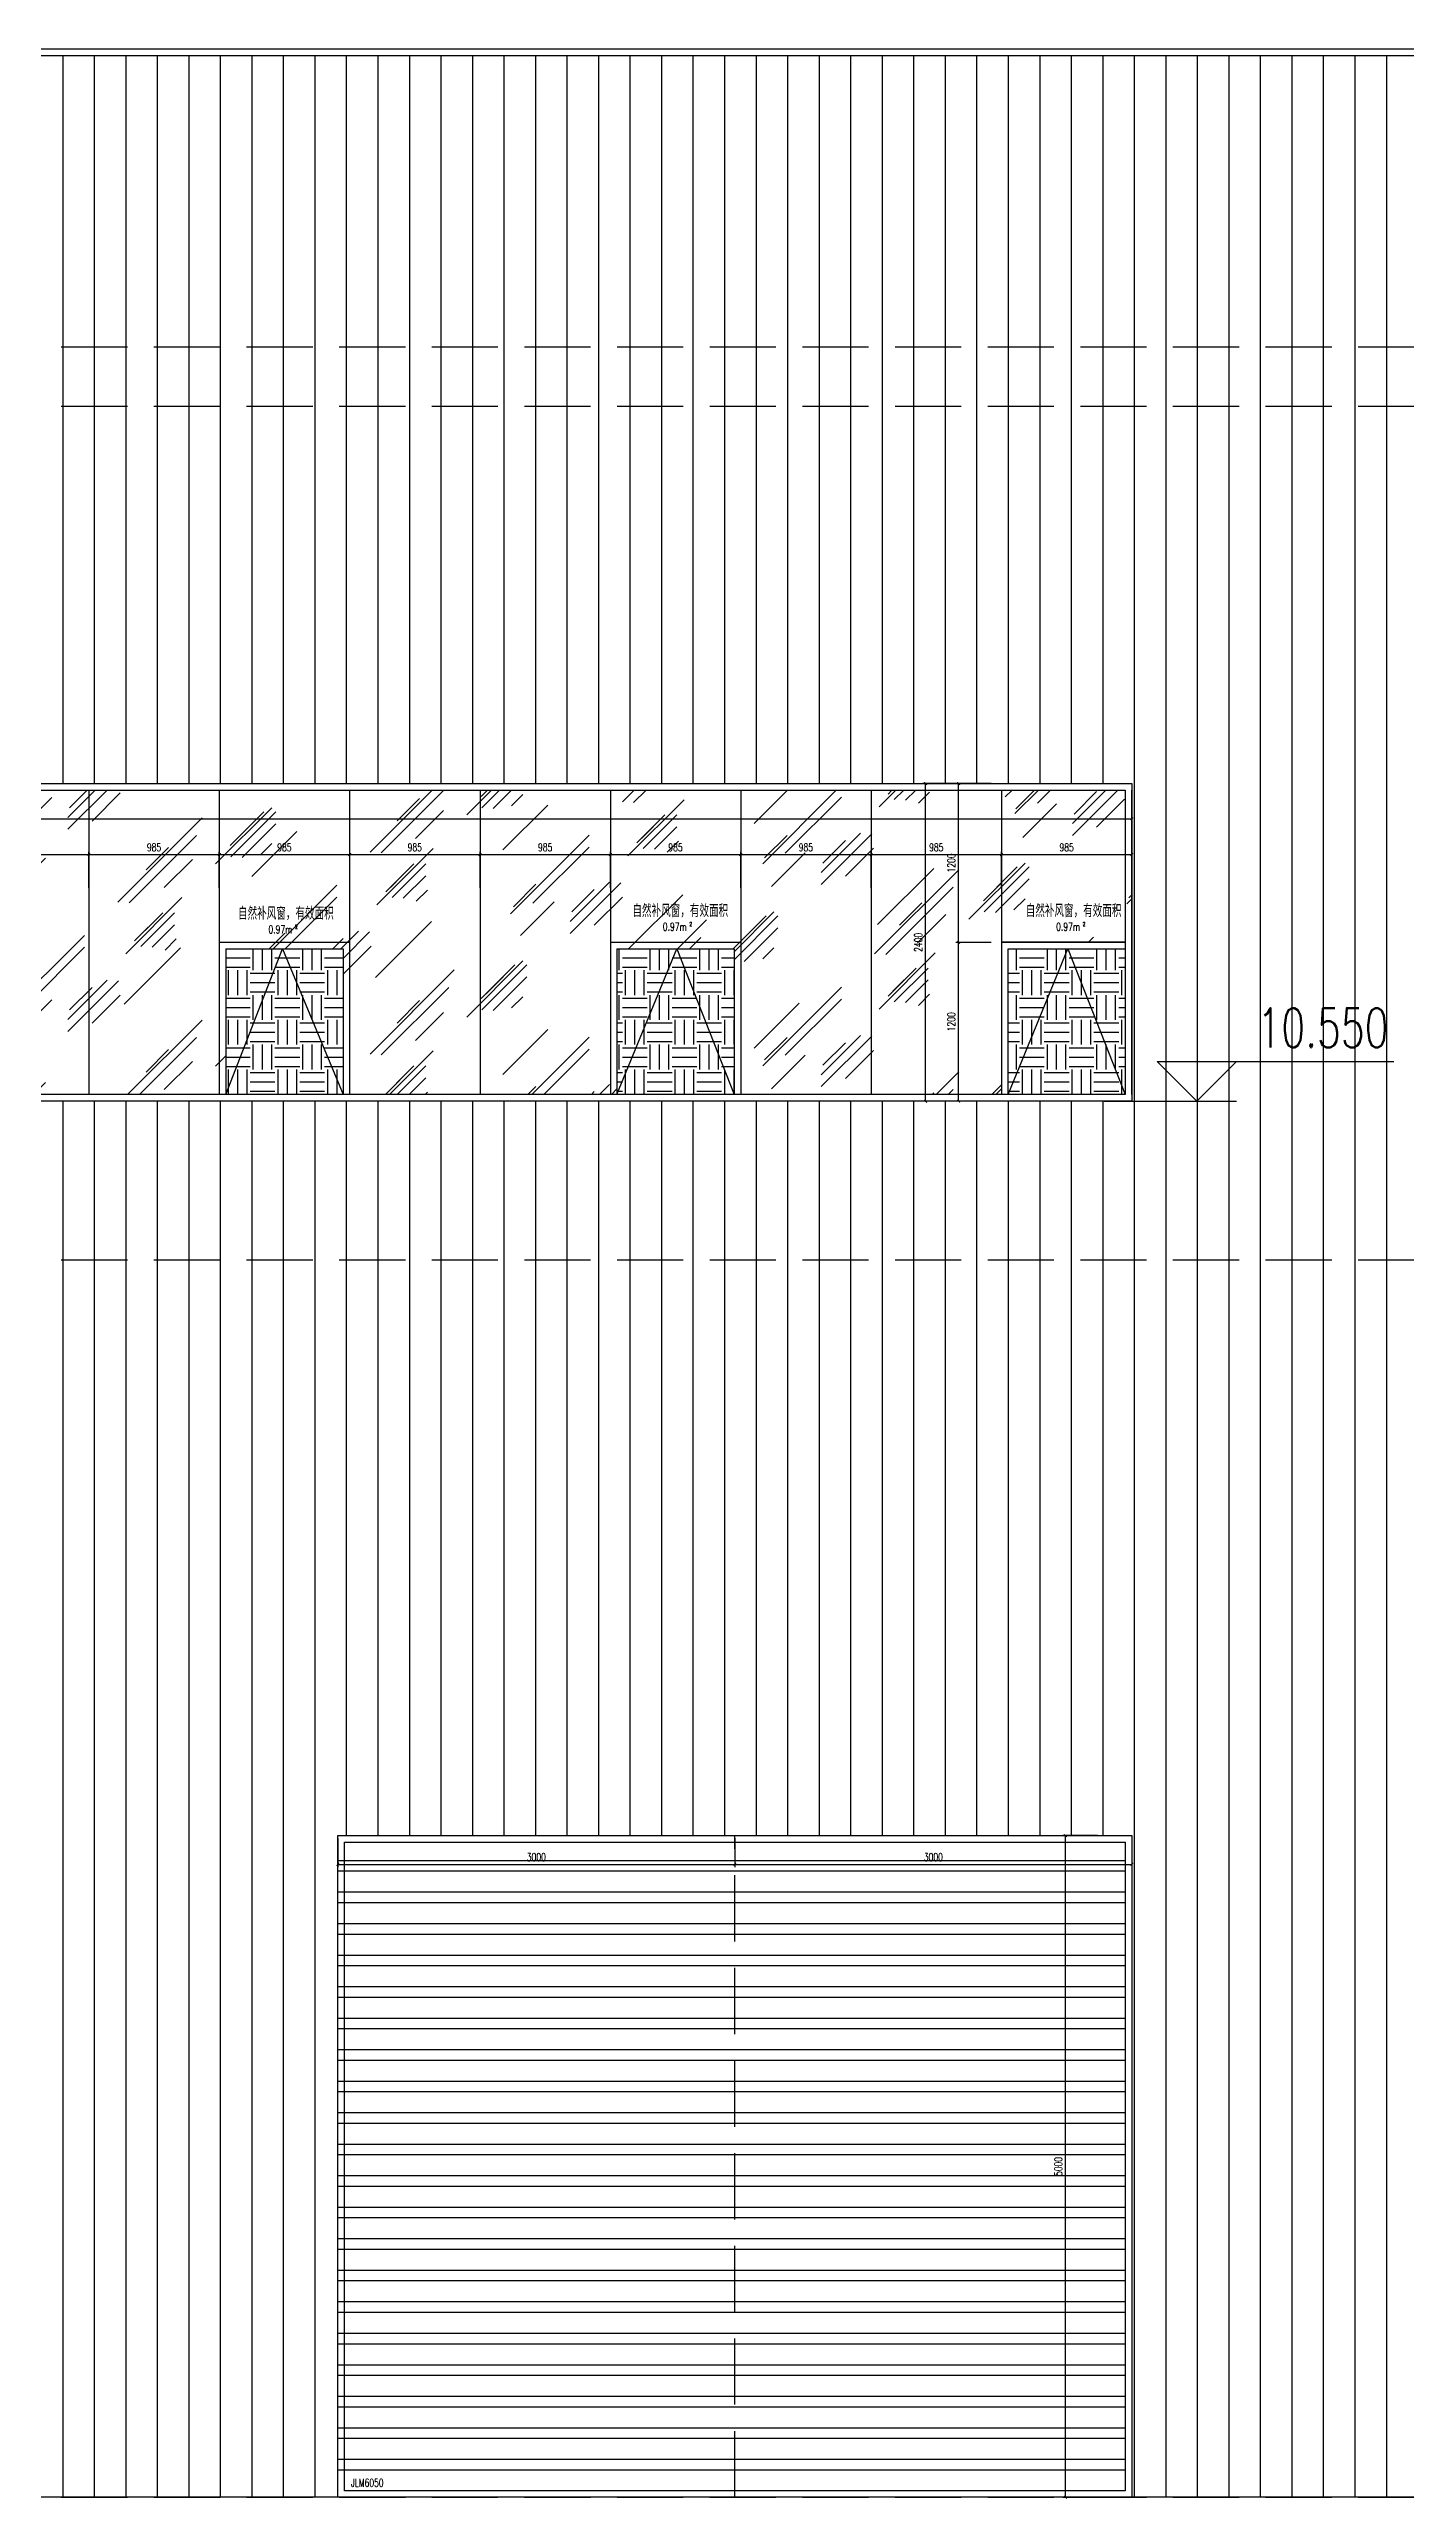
# Model space of a CAD drawing. Extents: x -2377130 to 293730, y -2 to 754590.
# Drawn here: x -142981 to -132728, y 517225 to 535737 of the extents above; entities that cross this region are included whole.
import ezdxf

# ---------------------------------------------------------------- set-up
doc = ezdxf.new("R2010")
doc.units = 0
doc.header["$LTSCALE"] = 1000
doc.header["$MEASUREMENT"] = 0
doc.linetypes.add('__DASH', pattern=[0.35, 0.25, -0.1])
doc.linetypes.add('DOTE', pattern=[2.42, 2, -0.2, 0.02, -0.2])
doc.layers.get('Defpoints').update_dxf_attribs({"color": 210})
for name, color, linetype in [('A-AXIS-DOTE', 14, 'DOTE'), ('A-HATCH-2', 251, 'Continuous'), ('A-LIN-V', 9, 'Continuous'), ('A-WINDOW', 140, 'Continuous'), ('A-门窗表显示尺寸', 160, 'Continuous'), ('DIM_ELEV', 3, 'Continuous'), ('PUB_TEXT', 7, 'Continuous'), ('SPACE_HATCH', 8, 'Continuous'), ('参考线', 8, 'Continuous')]:
    doc.layers.add(name, color=color, linetype=linetype)
doc.layers.add('A-WALL-HATCH', color=8, linetype='Continuous', lineweight=13)
doc.layers.add('A-加建区域', color=47, linetype='Continuous', plot=False)
doc.styles.add('_TCH_DIM', font='SIMPLEX', dxfattribs={"bigfont": 'GBCBIG'})
doc.styles.add('_TCH_SPACE', font='SIMPLEX', dxfattribs={"height": 5, "bigfont": 'GBCBIG'})
doc.styles.add('A-DIM_T3', font='SIMPLEX', dxfattribs={"width": 0.705882, "bigfont": 'GBCBIG'})
doc.styles.add('A-STANDARD', font='SIMPLEX', dxfattribs={"bigfont": 'GBCBIG'})
doc.dimstyles.new('A-DIM&&20', dxfattribs={"dimtxt": 59.5, "dimasz": 20, "dimexe": 20, "dimexo": 20, "dimgap": 25.25, "dimtad": 1, "dimdec": 0, "dimzin": 0, "dimdsep": 46, "dimtxsty": 'A-DIM_T3', "dimblk": 'ARCHTICK', "dimcen": 0.09, "dimclrt": 7, "dimazin": 2, "dimtfac": 1, "dimtdec": 0, "dimtix": 1, "dimtmove": 2, "dimatfit": 3, "dimfxl": 0, "dimtolj": 1, "dimtzin": 0, "dimarcsym": 0})
pattern_1 = [(0, (-244398.66, 10550), (187.5, 187.5), [187.5, -187.5]), (0, (-244398.66, 10620.31), (187.5, 187.5), [187.5, -187.5]), (0, (-244398.66, 10690.63), (187.5, 187.5), [187.5, -187.5]), (90, (-244375.23, 10714.06), (-187.5, 187.5), [187.5, -187.5]), (90, (-244304.91, 10714.06), (-187.5, 187.5), [187.5, -187.5]), (90, (-244234.6, 10714.06), (-187.5, 187.5), [187.5, -187.5])]

# ---------------------------------------------------------------- blocks, each defined once
blk = doc.blocks.new('_ArchTick')
at = {"color": 0, "linetype": 'ByBlock', "const_width": 0.4}
blk.add_lwpolyline([(-0.5, -0.5), (0.5, 0.5)], dxfattribs=at)
blk = doc.blocks.new('*D1272')
at = {"layer": 'A-门窗表显示尺寸', "color": 0, "lineweight": -2}
for p, q in [((-137799, 522217), (-137799, 522000)), ((-134799, 522217), (-134799, 522000)), ((-137799, 522020), (-134799, 522020))]:
    blk.add_line(p, q, dxfattribs=at)
at = {"layer": 'Defpoints', "color": 0}
for p in [(-137799, 522237), (-134799, 522237), (-134799, 522020)]:
    blk.add_point(p, dxfattribs=at)
at = {"layer": 'A-门窗表显示尺寸', "color": 0, "lineweight": -2, "xscale": 20, "yscale": 20, "zscale": 20, "rotation": 180}
blk.add_blockref('_ArchTick', (-137799, 522020), dxfattribs=at)
at = {"layer": 'A-门窗表显示尺寸', "color": 0, "lineweight": -2, "xscale": 20, "yscale": 20, "zscale": 20}
blk.add_blockref('_ArchTick', (-134799, 522020), dxfattribs=at)
at = {"layer": 'A-门窗表显示尺寸', "color": 7, "insert": (-136299, 522075), "char_height": 59.5, "attachment_point": 5, "style": 'A-DIM_T3'}
blk.add_mtext('\\A1;3000', dxfattribs=at)
blk = doc.blocks.new('*D1273')
at = {"layer": 'A-门窗表显示尺寸', "color": 0, "lineweight": -2}
for p, q in [((-140799, 522217), (-140799, 522000)), ((-137799, 522217), (-137799, 522000)), ((-140799, 522020), (-137799, 522020))]:
    blk.add_line(p, q, dxfattribs=at)
at = {"layer": 'Defpoints', "color": 0}
for p in [(-140799, 522237), (-137799, 522237), (-137799, 522020)]:
    blk.add_point(p, dxfattribs=at)
at = {"layer": 'A-门窗表显示尺寸', "color": 0, "lineweight": -2, "xscale": 20, "yscale": 20, "zscale": 20, "rotation": 180}
blk.add_blockref('_ArchTick', (-140799, 522020), dxfattribs=at)
at = {"layer": 'A-门窗表显示尺寸', "color": 0, "lineweight": -2, "xscale": 20, "yscale": 20, "zscale": 20}
blk.add_blockref('_ArchTick', (-137799, 522020), dxfattribs=at)
at = {"layer": 'A-门窗表显示尺寸', "color": 7, "insert": (-139299, 522075), "char_height": 59.5, "attachment_point": 5, "style": 'A-DIM_T3'}
blk.add_mtext('\\A1;3000', dxfattribs=at)
blk = doc.blocks.new('*D1274')
at = {"layer": 'A-门窗表显示尺寸', "color": 0, "lineweight": -2}
for p, q in [((-135059, 522237), (-135320, 522237)), ((-135300, 517237), (-135300, 522237)), ((-135059, 517237), (-135320, 517237))]:
    blk.add_line(p, q, dxfattribs=at)
at = {"layer": 'Defpoints', "color": 0}
for p in [(-135300, 522237), (-135039, 522237), (-135039, 517237)]:
    blk.add_point(p, dxfattribs=at)
at = {"layer": 'A-门窗表显示尺寸', "color": 0, "lineweight": -2, "xscale": 20, "yscale": 20, "zscale": 20}
for p, rotation in [((-135300, 522237), 90), ((-135300, 517237), 270)]:
    blk.add_blockref('_ArchTick', p, dxfattribs=dict(at, rotation=rotation))
at = {"layer": 'A-门窗表显示尺寸', "color": 7, "insert": (-135355, 519737), "char_height": 59.5, "attachment_point": 5, "rotation": 90, "style": 'A-DIM_T3'}
blk.add_mtext('\\A1;5000', dxfattribs=at)
blk = doc.blocks.new('*D1477')
at = {"layer": 'A-门窗表显示尺寸', "color": 0, "lineweight": -2}
for p, q in [((-155799, 529673), (-155799, 529940)), ((-155799, 529920), (-134799, 529920)), ((-134799, 529673), (-134799, 529940))]:
    blk.add_line(p, q, dxfattribs=at)
at = {"layer": 'Defpoints', "color": 0}
for p in [(-134799, 529920), (-155799, 529653), (-134799, 529653)]:
    blk.add_point(p, dxfattribs=at)
at = {"layer": 'A-门窗表显示尺寸', "color": 0, "lineweight": -2, "xscale": 20, "yscale": 20, "zscale": 20, "rotation": 180}
blk.add_blockref('_ArchTick', (-155799, 529920), dxfattribs=at)
at = {"layer": 'A-门窗表显示尺寸', "color": 0, "lineweight": -2, "xscale": 20, "yscale": 20, "zscale": 20}
blk.add_blockref('_ArchTick', (-134799, 529920), dxfattribs=at)
at = {"layer": 'A-门窗表显示尺寸', "color": 7, "insert": (-145299, 529975), "char_height": 59.5, "attachment_point": 5, "style": 'A-DIM_T3'}
blk.add_mtext('\\A1;21000', dxfattribs=at)
blk = doc.blocks.new('*D1478')
at = {"layer": 'A-门窗表显示尺寸', "color": 0, "lineweight": -2}
for p, q in [((-136111, 530187), (-136378, 530187)), ((-136358, 527787), (-136358, 530187)), ((-136111, 527787), (-136378, 527787))]:
    blk.add_line(p, q, dxfattribs=at)
at = {"layer": 'Defpoints', "color": 0}
for p in [(-136358, 530187), (-136091, 530187), (-136091, 527787)]:
    blk.add_point(p, dxfattribs=at)
at = {"layer": 'A-门窗表显示尺寸', "color": 0, "lineweight": -2, "xscale": 20, "yscale": 20, "zscale": 20}
for p, rotation in [((-136358, 530187), 90), ((-136358, 527787), 270)]:
    blk.add_blockref('_ArchTick', p, dxfattribs=dict(at, rotation=rotation))
at = {"layer": 'A-门窗表显示尺寸', "color": 7, "insert": (-136413, 528987), "char_height": 59.5, "attachment_point": 5, "rotation": 90, "style": 'A-DIM_T3'}
blk.add_mtext('\\A1;2400', dxfattribs=at)
blk = doc.blocks.new('*D1479')
at = {"layer": 'A-门窗表显示尺寸', "color": 0, "lineweight": -2}
for p, q in [((-135784, 529400), (-135784, 529670)), ((-134799, 529400), (-134799, 529670)), ((-135784, 529650), (-134799, 529650))]:
    blk.add_line(p, q, dxfattribs=at)
at = {"layer": 'Defpoints', "color": 0}
for p in [(-134799, 529650), (-135784, 529380), (-134799, 529380)]:
    blk.add_point(p, dxfattribs=at)
at = {"layer": 'A-门窗表显示尺寸', "color": 0, "lineweight": -2, "xscale": 20, "yscale": 20, "zscale": 20, "rotation": 180}
blk.add_blockref('_ArchTick', (-135784, 529650), dxfattribs=at)
at = {"layer": 'A-门窗表显示尺寸', "color": 0, "lineweight": -2, "xscale": 20, "yscale": 20, "zscale": 20}
blk.add_blockref('_ArchTick', (-134799, 529650), dxfattribs=at)
at = {"layer": 'A-门窗表显示尺寸', "color": 7, "insert": (-135292, 529705), "char_height": 59.5, "attachment_point": 5, "style": 'A-DIM_T3'}
blk.add_mtext('\\A1;985', dxfattribs=at)
blk = doc.blocks.new('*D1480')
at = {"layer": 'A-门窗表显示尺寸', "color": 0, "lineweight": -2}
for p, q in [((-136769, 529400), (-136769, 529670)), ((-135784, 529400), (-135784, 529670)), ((-136769, 529650), (-135784, 529650))]:
    blk.add_line(p, q, dxfattribs=at)
at = {"layer": 'Defpoints', "color": 0}
for p in [(-135784, 529650), (-136769, 529380), (-135784, 529380)]:
    blk.add_point(p, dxfattribs=at)
at = {"layer": 'A-门窗表显示尺寸', "color": 0, "lineweight": -2, "xscale": 20, "yscale": 20, "zscale": 20, "rotation": 180}
blk.add_blockref('_ArchTick', (-136769, 529650), dxfattribs=at)
at = {"layer": 'A-门窗表显示尺寸', "color": 0, "lineweight": -2, "xscale": 20, "yscale": 20, "zscale": 20}
blk.add_blockref('_ArchTick', (-135784, 529650), dxfattribs=at)
at = {"layer": 'A-门窗表显示尺寸', "color": 7, "insert": (-136277, 529705), "char_height": 59.5, "attachment_point": 5, "style": 'A-DIM_T3'}
blk.add_mtext('\\A1;985', dxfattribs=at)
blk = doc.blocks.new('*D1481')
at = {"layer": 'A-门窗表显示尺寸', "color": 0, "lineweight": -2}
for p, q in [((-137754, 529400), (-137754, 529670)), ((-136769, 529400), (-136769, 529670)), ((-137754, 529650), (-136769, 529650))]:
    blk.add_line(p, q, dxfattribs=at)
at = {"layer": 'Defpoints', "color": 0}
for p in [(-136769, 529650), (-137754, 529380), (-136769, 529380)]:
    blk.add_point(p, dxfattribs=at)
at = {"layer": 'A-门窗表显示尺寸', "color": 0, "lineweight": -2, "xscale": 20, "yscale": 20, "zscale": 20, "rotation": 180}
blk.add_blockref('_ArchTick', (-137754, 529650), dxfattribs=at)
at = {"layer": 'A-门窗表显示尺寸', "color": 0, "lineweight": -2, "xscale": 20, "yscale": 20, "zscale": 20}
blk.add_blockref('_ArchTick', (-136769, 529650), dxfattribs=at)
at = {"layer": 'A-门窗表显示尺寸', "color": 7, "insert": (-137262, 529705), "char_height": 59.5, "attachment_point": 5, "style": 'A-DIM_T3'}
blk.add_mtext('\\A1;985', dxfattribs=at)
blk = doc.blocks.new('*D1482')
at = {"layer": 'A-门窗表显示尺寸', "color": 0, "lineweight": -2}
for p, q in [((-138739, 529400), (-138739, 529670)), ((-137754, 529400), (-137754, 529670)), ((-138739, 529650), (-137754, 529650))]:
    blk.add_line(p, q, dxfattribs=at)
at = {"layer": 'Defpoints', "color": 0}
for p in [(-137754, 529650), (-138739, 529380), (-137754, 529380)]:
    blk.add_point(p, dxfattribs=at)
at = {"layer": 'A-门窗表显示尺寸', "color": 0, "lineweight": -2, "xscale": 20, "yscale": 20, "zscale": 20, "rotation": 180}
blk.add_blockref('_ArchTick', (-138739, 529650), dxfattribs=at)
at = {"layer": 'A-门窗表显示尺寸', "color": 0, "lineweight": -2, "xscale": 20, "yscale": 20, "zscale": 20}
blk.add_blockref('_ArchTick', (-137754, 529650), dxfattribs=at)
at = {"layer": 'A-门窗表显示尺寸', "color": 7, "insert": (-138247, 529705), "char_height": 59.5, "attachment_point": 5, "style": 'A-DIM_T3'}
blk.add_mtext('\\A1;985', dxfattribs=at)
blk = doc.blocks.new('*D1483')
at = {"layer": 'A-门窗表显示尺寸', "color": 0, "lineweight": -2}
for p, q in [((-139724, 529400), (-139724, 529670)), ((-138739, 529400), (-138739, 529670)), ((-139724, 529650), (-138739, 529650))]:
    blk.add_line(p, q, dxfattribs=at)
at = {"layer": 'Defpoints', "color": 0}
for p in [(-138739, 529650), (-139724, 529380), (-138739, 529380)]:
    blk.add_point(p, dxfattribs=at)
at = {"layer": 'A-门窗表显示尺寸', "color": 0, "lineweight": -2, "xscale": 20, "yscale": 20, "zscale": 20, "rotation": 180}
blk.add_blockref('_ArchTick', (-139724, 529650), dxfattribs=at)
at = {"layer": 'A-门窗表显示尺寸', "color": 0, "lineweight": -2, "xscale": 20, "yscale": 20, "zscale": 20}
blk.add_blockref('_ArchTick', (-138739, 529650), dxfattribs=at)
at = {"layer": 'A-门窗表显示尺寸', "color": 7, "insert": (-139232, 529705), "char_height": 59.5, "attachment_point": 5, "style": 'A-DIM_T3'}
blk.add_mtext('\\A1;985', dxfattribs=at)
blk = doc.blocks.new('*D1484')
at = {"layer": 'A-门窗表显示尺寸', "color": 0, "lineweight": -2}
for p, q in [((-140709, 529400), (-140709, 529670)), ((-139724, 529400), (-139724, 529670)), ((-140709, 529650), (-139724, 529650))]:
    blk.add_line(p, q, dxfattribs=at)
at = {"layer": 'Defpoints', "color": 0}
for p in [(-139724, 529650), (-140709, 529380), (-139724, 529380)]:
    blk.add_point(p, dxfattribs=at)
at = {"layer": 'A-门窗表显示尺寸', "color": 0, "lineweight": -2, "xscale": 20, "yscale": 20, "zscale": 20, "rotation": 180}
blk.add_blockref('_ArchTick', (-140709, 529650), dxfattribs=at)
at = {"layer": 'A-门窗表显示尺寸', "color": 0, "lineweight": -2, "xscale": 20, "yscale": 20, "zscale": 20}
blk.add_blockref('_ArchTick', (-139724, 529650), dxfattribs=at)
at = {"layer": 'A-门窗表显示尺寸', "color": 7, "insert": (-140217, 529705), "char_height": 59.5, "attachment_point": 5, "style": 'A-DIM_T3'}
blk.add_mtext('\\A1;985', dxfattribs=at)
blk = doc.blocks.new('*D1460')
at = {"layer": 'A-门窗表显示尺寸', "color": 0, "lineweight": -2}
for p, q in [((-141694, 529400), (-141694, 529670)), ((-140709, 529400), (-140709, 529670)), ((-141694, 529650), (-140709, 529650))]:
    blk.add_line(p, q, dxfattribs=at)
at = {"layer": 'Defpoints', "color": 0}
for p in [(-140709, 529650), (-141694, 529380), (-140709, 529380)]:
    blk.add_point(p, dxfattribs=at)
at = {"layer": 'A-门窗表显示尺寸', "color": 0, "lineweight": -2, "xscale": 20, "yscale": 20, "zscale": 20, "rotation": 180}
blk.add_blockref('_ArchTick', (-141694, 529650), dxfattribs=at)
at = {"layer": 'A-门窗表显示尺寸', "color": 0, "lineweight": -2, "xscale": 20, "yscale": 20, "zscale": 20}
blk.add_blockref('_ArchTick', (-140709, 529650), dxfattribs=at)
at = {"layer": 'A-门窗表显示尺寸', "color": 7, "insert": (-141202, 529705), "char_height": 59.5, "attachment_point": 5, "style": 'A-DIM_T3'}
blk.add_mtext('\\A1;985', dxfattribs=at)
blk = doc.blocks.new('*D1461')
at = {"layer": 'A-门窗表显示尺寸', "color": 0, "lineweight": -2}
for p, q in [((-142679, 529400), (-142679, 529670)), ((-141694, 529400), (-141694, 529670)), ((-142679, 529650), (-141694, 529650))]:
    blk.add_line(p, q, dxfattribs=at)
at = {"layer": 'Defpoints', "color": 0}
for p in [(-141694, 529650), (-142679, 529380), (-141694, 529380)]:
    blk.add_point(p, dxfattribs=at)
at = {"layer": 'A-门窗表显示尺寸', "color": 0, "lineweight": -2, "xscale": 20, "yscale": 20, "zscale": 20, "rotation": 180}
blk.add_blockref('_ArchTick', (-142679, 529650), dxfattribs=at)
at = {"layer": 'A-门窗表显示尺寸', "color": 0, "lineweight": -2, "xscale": 20, "yscale": 20, "zscale": 20}
blk.add_blockref('_ArchTick', (-141694, 529650), dxfattribs=at)
at = {"layer": 'A-门窗表显示尺寸', "color": 7, "insert": (-142187, 529705), "char_height": 59.5, "attachment_point": 5, "style": 'A-DIM_T3'}
blk.add_mtext('\\A1;985', dxfattribs=at)
blk = doc.blocks.new('*D1462')
at = {"layer": 'A-门窗表显示尺寸', "color": 0, "lineweight": -2}
for p, q in [((-143664, 529400), (-143664, 529670)), ((-142679, 529400), (-142679, 529670)), ((-143664, 529650), (-142679, 529650))]:
    blk.add_line(p, q, dxfattribs=at)
at = {"layer": 'Defpoints', "color": 0}
for p in [(-142679, 529650), (-143664, 529380), (-142679, 529380)]:
    blk.add_point(p, dxfattribs=at)
at = {"layer": 'A-门窗表显示尺寸', "color": 0, "lineweight": -2, "xscale": 20, "yscale": 20, "zscale": 20, "rotation": 180}
blk.add_blockref('_ArchTick', (-143664, 529650), dxfattribs=at)
at = {"layer": 'A-门窗表显示尺寸', "color": 0, "lineweight": -2, "xscale": 20, "yscale": 20, "zscale": 20}
blk.add_blockref('_ArchTick', (-142679, 529650), dxfattribs=at)
at = {"layer": 'A-门窗表显示尺寸', "color": 7, "insert": (-143172, 529705), "char_height": 59.5, "attachment_point": 5, "style": 'A-DIM_T3'}
blk.add_mtext('\\A1;985', dxfattribs=at)
blk = doc.blocks.new('*D1475')
at = {"layer": 'A-门窗表显示尺寸', "color": 0, "lineweight": -2}
for p, q in [((-135861, 528987), (-136128, 528987)), ((-136108, 527787), (-136108, 528987)), ((-135861, 527787), (-136128, 527787))]:
    blk.add_line(p, q, dxfattribs=at)
at = {"layer": 'Defpoints', "color": 0}
for p in [(-136108, 528987), (-135841, 528987), (-135841, 527787)]:
    blk.add_point(p, dxfattribs=at)
at = {"layer": 'A-门窗表显示尺寸', "color": 0, "lineweight": -2, "xscale": 20, "yscale": 20, "zscale": 20}
for p, rotation in [((-136108, 528987), 90), ((-136108, 527787), 270)]:
    blk.add_blockref('_ArchTick', p, dxfattribs=dict(at, rotation=rotation))
at = {"layer": 'A-门窗表显示尺寸', "color": 7, "insert": (-136163, 528387), "char_height": 59.5, "attachment_point": 5, "rotation": 90, "style": 'A-DIM_T3'}
blk.add_mtext('\\A1;1200', dxfattribs=at)
blk = doc.blocks.new('*D1476')
at = {"layer": 'A-门窗表显示尺寸', "color": 0, "lineweight": -2}
for p, q in [((-135861, 530187), (-136128, 530187)), ((-136108, 528987), (-136108, 530187)), ((-135861, 528987), (-136128, 528987))]:
    blk.add_line(p, q, dxfattribs=at)
at = {"layer": 'Defpoints', "color": 0}
for p in [(-136108, 530187), (-135841, 530187), (-135841, 528987)]:
    blk.add_point(p, dxfattribs=at)
at = {"layer": 'A-门窗表显示尺寸', "color": 0, "lineweight": -2, "xscale": 20, "yscale": 20, "zscale": 20}
for p, rotation in [((-136108, 530187), 90), ((-136108, 528987), 270)]:
    blk.add_blockref('_ArchTick', p, dxfattribs=dict(at, rotation=rotation))
at = {"layer": 'A-门窗表显示尺寸', "color": 7, "insert": (-136163, 529587), "char_height": 59.5, "attachment_point": 5, "rotation": 90, "style": 'A-DIM_T3'}
blk.add_mtext('\\A1;1200', dxfattribs=at)

msp = doc.modelspace()

# ---------------------------------------------------------------- hatches: boundary and pattern name
at = {"layer": 'A-HATCH-2'}
h = msp.add_hatch(dxfattribs=at)
h.set_pattern_fill('ANSI32', color=8, scale=50, angle=45)
h.set_pattern_definition([(180, (1503180.83, 1e-08), (-1e-14, -238.125), []), (180, (1503101.46, 79.38), (-1e-14, -238.125), [])])
h.paths.add_polyline_path([(-140799.3, 522187.5), (-134849.3, 522187.5), (-134849.3, 517287.5), (-140799.3, 517287.5)])

# ---------------------------------------------------------------- linework, layer by layer
at = {"layer": 'A-AXIS-DOTE', "color": 8, "linetype": '__DASH', "ltscale": 2}
for p, q in [((-252788.4, 535737.5), (-54309.8, 535737.5)), ((-252788.4, 533487.5), (-54309.8, 533487.5)), ((-252788.4, 533037.5), (-54309.8, 533037.5)), ((-137799.3, 517237.5), (-137799.3, 522237.5)), ((-252788.4, 517237.5), (-54309.8, 517237.5))]:
    msp.add_line(p, q, dxfattribs=at)
at = {"layer": 'A-HATCH-2', "color": 8, "linetype": 'Continuous'}
for p, q in [((-142875, 517237.5), (-142875, 535687.5)), ((-142636.9, 517237.5), (-142636.9, 535687.5)), ((-142398.8, 517237.5), (-142398.8, 535687.5)), ((-142160.6, 517237.5), (-142160.6, 535687.5)), ((-141922.5, 517237.5), (-141922.5, 535687.5)), ((-141684.4, 517237.5), (-141684.4, 535687.5)), ((-141446.2, 517237.5), (-141446.2, 535687.5)), ((-141208.1, 517237.5), (-141208.1, 535687.5)), ((-140970, 517237.5), (-140970, 535687.5)), ((-140731.9, 522237.5), (-140731.9, 535687.5)), ((-140493.8, 522237.5), (-140493.8, 535687.5)), ((-140255.6, 522237.5), (-140255.6, 535687.5)), ((-140017.5, 522237.5), (-140017.5, 535687.5)), ((-139779.4, 522237.5), (-139779.4, 535687.5)), ((-139541.2, 522237.5), (-139541.2, 535687.5)), ((-139303.1, 522237.5), (-139303.1, 535687.5)), ((-139065, 522237.5), (-139065, 535687.5)), ((-138826.9, 522237.5), (-138826.9, 535687.5)), ((-138588.8, 522237.5), (-138588.8, 535687.5)), ((-138350.6, 522237.5), (-138350.6, 535687.5)), ((-138112.5, 522237.5), (-138112.5, 535687.5)), ((-137874.4, 522237.5), (-137874.4, 535687.5)), ((-137636.2, 522237.5), (-137636.2, 535687.5)), ((-137398.1, 522237.5), (-137398.1, 535687.5)), ((-137160, 522237.5), (-137160, 535687.5)), ((-136921.9, 522237.5), (-136921.9, 535687.5)), ((-136683.8, 522237.5), (-136683.8, 535687.5)), ((-136445.6, 522237.5), (-136445.6, 535687.5)), ((-136207.5, 522237.5), (-136207.5, 535687.5)), ((-135969.4, 522237.5), (-135969.4, 535687.5)), ((-135731.2, 522237.5), (-135731.2, 535687.5)), ((-135493.1, 522237.5), (-135493.1, 535687.5)), ((-135255, 522237.5), (-135255, 535687.5)), ((-135016.9, 522237.5), (-135016.9, 535687.5)), ((-134778.8, 517237.5), (-134778.8, 535687.5)), ((-134540.6, 517237.5), (-134540.6, 535687.5)), ((-134302.5, 517237.5), (-134302.5, 535687.5)), ((-134064.4, 517237.5), (-134064.4, 535687.5)), ((-133826.2, 517237.5), (-133826.2, 535687.5)), ((-133588.1, 517237.5), (-133588.1, 535687.5)), ((-133350, 517237.5), (-133350, 535687.5)), ((-133111.9, 517237.5), (-133111.9, 535687.5)), ((-132873.8, 517237.5), (-132873.8, 535687.5))]:
    msp.add_line(p, q, dxfattribs=at)
at = {"layer": 'A-LIN-V', "color": 8}
for p, q in [((-246199.3, 535737.5), (-60499.3, 535737.5)), ((-246199.3, 535687.5), (-60499.3, 535687.5)), ((-60499.3, 517237.5), (-246199.3, 517237.5))]:
    msp.add_line(p, q, dxfattribs=at)
at = {"layer": 'A-WINDOW', "color": 8}
for points in [[(-140799.3, 522237.5), (-134799.3, 522237.5), (-134799.3, 517237.5), (-140799.3, 517237.5)], [(-140749.3, 522187.5), (-134849.3, 522187.5), (-134849.3, 517287.5), (-140749.3, 517287.5)]]:
    msp.add_lwpolyline(points, close=True, dxfattribs=at)
at = {"layer": 'A-加建区域', "color": 8, "linetype": '__DASH', "ltscale": 2}
msp.add_line((-252788.4, 526587.5), (-54309.8, 526587.5), dxfattribs=at)
at = {"layer": 'DIM_ELEV', "color": 8}
for p, q in [((-134308, 527787.5), (-134608, 528087.5)), ((-134608, 528087.5), (-132820, 528087.5)), ((-134308, 527787.5), (-134008, 528087.5))]:
    msp.add_line(p, q, dxfattribs=at)

# ---------------------------------------------------------------- texts
at = {"layer": 'A-门窗表显示尺寸', "color": 8, "style": 'A-STANDARD', "width": 0.705882}
msp.add_text('JLM6050', height=59.5, dxfattribs=at).set_placement((-140699.2, 517317.5))
at = {"layer": 'PUB_TEXT', "color": 8, "style": '_TCH_DIM', "width": 0.705882}
msp.add_text('10.550', height=297.5, dxfattribs=at).set_placement((-133850, 528192.5))

# ---------------------------------------------------------------- dimensions: what is measured, and where the dimension line sits
at = {"layer": 'A-门窗表显示尺寸', "color": 8}
for p1, p2, distance, picture, middle in [((-135039.3, 517237.5), (-135039.3, 522237.5), 260.4, '*D1274', (-135354.7, 519737.5)), ((-140799.3, 522237.5), (-137799.3, 522237.5), -217.5, '*D1273', (-139299.3, 522075)), ((-137799.3, 522237.5), (-134799.3, 522237.5), -217.5, '*D1272', (-136299.3, 522075))]:
    dim = msp.add_aligned_dim(p1=p1, p2=p2, distance=distance, dimstyle='A-DIM&&20', dxfattribs=at)
    dim.commit()
    dim.dimension.update_dxf_attribs({"geometry": picture, "text_midpoint": middle})

# ---------------------------------------------------------------- next in the draw order: wipeouts: each hides what was drawn before it
at = {"color": 8}
msp.add_wipeout([(-155799.3, 527787.5), (-134799.3, 527787.5), (-134799.3, 530187.5), (-155799.3, 530187.5)], dxfattribs=at).dxf.layer = '参考线'

# ---------------------------------------------------------------- next in the draw order: hatches: boundary and pattern name
at = {"layer": 'A-WALL-HATCH'}
h = msp.add_hatch(dxfattribs=at)
h.set_pattern_fill('玻璃2', color=8, scale=100, angle=180)
h.set_pattern_definition([(225, (54130, -60), (-2e-13, -1527.3506), [600, -360, 600, -360, 240, -523.2816]), (225, (54160, -90), (-2e-13, -1527.3506), [480, -600, 360, -360, 420, -463.2816]), (225, (54160, -180), (-2e-13, -1527.3506), [360, -720, 240, -360, 540, -463.2816]), (225, (54070, -90), (-2e-13, -1527.3506), [360, -720, 300, -1303.2815]), (225, (53980, -180), (-2e-13, -1527.3506), [180, -900, 120, -1483.2815]), (225, (54130, -330), (-2e-13, -1527.3506), [120, -900, 120, -480, 300, -763.2816]), (225, (53590, -240), (-2e-13, -1527.3506), [600, -900, 720, -475.2816]), (225, (53590, -150), (-2e-13, -1527.3506), [840, -600, 900, -355.2816]), (225, (53440, -270), (2e-13, 1697.0563), [600, -840, 480, -763.2816]), (225, (53530, -450), (-2e-13, -1527.3506), [300, -1200, 360, -823.2816]), (225, (53350, -360), (-2e-13, -1527.3506), [240, -1200, 240, -1003.2815])])
h.paths.add_polyline_path([(-155499.3, 528937.5), (-154864.3, 528937.5), (-154864.3, 527837.5), (-152794.3, 527837.5), (-152794.3, 528937.5), (-151909.3, 528937.5), (-151909.3, 527837.5), (-149839.3, 527837.5), (-149839.3, 528937.5), (-148954.3, 528937.5), (-148954.3, 527837.5), (-145949.3, 527837.5), (-145949.3, 528987.5), (-144649.3, 528987.5), (-144649.3, 527837.5), (-141644.3, 527837.5), (-141644.3, 528937.5), (-140759.3, 528937.5), (-140759.3, 527837.5), (-138689.3, 527837.5), (-138689.3, 528937.5), (-137804.3, 528937.5), (-137804.3, 527837.5), (-135784.3, 527837.5), (-135784.3, 528987.5), (-134799.3, 528987.5), (-134799.3, 530137.5), (-155499.3, 530137.5)])
at = {"layer": 'SPACE_HATCH'}
h = msp.add_hatch(dxfattribs=at)
h.set_pattern_fill('土壤', color=8, scale=50, style=0)
h.set_pattern_definition(pattern_1)
h.paths.add_polyline_path([(-140759.3, 528937.5), (-141644.3, 528937.5), (-141644.3, 527837.5), (-140759.3, 527837.5)])
h = msp.add_hatch(dxfattribs=at)
h.set_pattern_fill('土壤', color=8, scale=50, style=0)
h.set_pattern_definition(pattern_1)
h.paths.add_polyline_path([(-137804.3, 528937.5), (-138689.3, 528937.5), (-138689.3, 527837.5), (-137804.3, 527837.5)])
h = msp.add_hatch(dxfattribs=at)
h.set_pattern_fill('土壤', color=8, scale=50, style=0)
h.set_pattern_definition(pattern_1)
h.paths.add_polyline_path([(-134849.3, 528937.5), (-135734.3, 528937.5), (-135734.3, 527837.5), (-134849.3, 527837.5)])

# ---------------------------------------------------------------- next in the draw order: linework, layer by layer
at = {"layer": 'A-WINDOW', "color": 8}
for p, q in [((-142679.3, 530137.5), (-142679.3, 527837.5)), ((-141694.3, 530137.5), (-141694.3, 527837.5)), ((-140709.3, 530137.5), (-140709.3, 527837.5)), ((-139724.3, 530137.5), (-139724.3, 527837.5)), ((-138739.3, 530137.5), (-138739.3, 527837.5)), ((-137754.3, 530137.5), (-137754.3, 527837.5)), ((-136769.3, 530137.5), (-136769.3, 527837.5)), ((-135784.3, 530137.5), (-135784.3, 527837.5)), ((-134799.3, 527837.5), (-134799.3, 530137.5)), ((-141694.3, 528987.5), (-140709.3, 528987.5)), ((-141644.3, 528937.5), (-141644.3, 527837.5)), ((-141644.3, 528937.5), (-140759.3, 528937.5)), ((-140759.3, 528937.5), (-140759.3, 527837.5)), ((-138739.3, 528987.5), (-137754.3, 528987.5)), ((-138689.3, 528937.5), (-138689.3, 527837.5)), ((-138689.3, 528937.5), (-137804.3, 528937.5)), ((-137804.3, 528937.5), (-137804.3, 527837.5)), ((-135784.3, 528987.5), (-134849.3, 528987.5)), ((-134849.3, 528987.5), (-135784.3, 528987.5)), ((-135734.3, 527837.5), (-135734.3, 528937.5)), ((-135734.3, 528937.5), (-134849.3, 528937.5))]:
    msp.add_line(p, q, dxfattribs=at)
for points in [[(-134799.3, 527787.5), (-155799.3, 527787.5), (-155799.3, 530187.5), (-134799.3, 530187.5)], [(-134849.3, 527837.5), (-155749.3, 527837.5), (-155749.3, 530137.5), (-134849.3, 530137.5)]]:
    msp.add_lwpolyline(points, close=True, dxfattribs=at)
for points in [[(-141644.3, 527837.5), (-141216.8, 528937.5), (-140759.3, 527837.5)], [(-138689.3, 527837.5), (-138236.8, 528937.5), (-137804.3, 527837.5)], [(-135734.3, 527837.5), (-135281.8, 528937.5), (-134849.3, 527837.5)]]:
    msp.add_lwpolyline(points, dxfattribs=at)
at = {"layer": 'DIM_ELEV', "color": 8}
msp.add_line((-135008, 527787.5), (-134008, 527787.5), dxfattribs=at)

# ---------------------------------------------------------------- next in the draw order: texts
at = {"layer": 'A-加建区域', "color": 8, "style": '_TCH_SPACE'}
for p in [(-138573, 529177.5), (-135601.2, 529177.5), (-141553, 529157.5)]:
    msp.add_text('自然补风窗，有效面积', height=96.45, dxfattribs=at).set_placement(p)
at = {"layer": 'A-加建区域', "color": 8, "style": '_TCH_SPACE', "width": 0.705882}
for s, height, p in [('0.97m', 59.5, (-141322.8, 529055.1)), ('2', 29.8, (-141122.8, 529090.1)), ('0.97m', 59.5, (-138342.8, 529075.1)), ('2', 29.8, (-138142.8, 529110.1)), ('0.97m', 59.5, (-135370.9, 529075.1)), ('2', 29.8, (-135170.9, 529110.1))]:
    msp.add_text(s, height=height, dxfattribs=at).set_placement(p)

# ---------------------------------------------------------------- next in the draw order: dimensions: what is measured, and where the dimension line sits
at = {"layer": 'A-门窗表显示尺寸', "color": 8}
for p1, p2, distance, picture, middle in [((-136090.8, 527787.5), (-136090.8, 530187.5), 267.5, '*D1478', (-136413.2, 528987.5)), ((-135840.8, 528987.5), (-135840.8, 530187.5), 267.5, '*D1476', (-136163.2, 529587.5)), ((-143664.3, 529380), (-142679.3, 529380), 270, '*D1462', (-143171.8, 529705)), ((-142679.3, 529380), (-141694.3, 529380), 270, '*D1461', (-142186.8, 529705)), ((-141694.3, 529380), (-140709.3, 529380), 270, '*D1460', (-141201.8, 529705)), ((-140709.3, 529380), (-139724.3, 529380), 270, '*D1484', (-140216.8, 529705)), ((-139724.3, 529380), (-138739.3, 529380), 270, '*D1483', (-139231.8, 529705)), ((-138739.3, 529380), (-137754.3, 529380), 270, '*D1482', (-138246.8, 529705)), ((-137754.3, 529380), (-136769.3, 529380), 270, '*D1481', (-137261.8, 529705)), ((-136769.3, 529380), (-135784.3, 529380), 270, '*D1480', (-136276.8, 529705)), ((-135784.3, 529380), (-134799.3, 529380), 270, '*D1479', (-135291.8, 529705)), ((-135840.8, 527787.5), (-135840.8, 528987.5), 267.5, '*D1475', (-136163.2, 528387.5))]:
    dim = msp.add_aligned_dim(p1=p1, p2=p2, distance=distance, dimstyle='A-DIM&&20', dxfattribs=at)
    dim.commit()
    dim.dimension.update_dxf_attribs({"geometry": picture, "text_midpoint": middle})
dim = msp.add_linear_dim(base=(-134799.3, 529920), p1=(-155799.3, 529652.5), p2=(-134799.3, 529652.5), angle=0, dimstyle='A-DIM&&20', dxfattribs=at)
dim.commit()
dim.dimension.update_dxf_attribs({"geometry": '*D1477', "text_midpoint": (-145299.3, 529975), "dimtype": 161})

doc.saveas('drawing.dxf')
